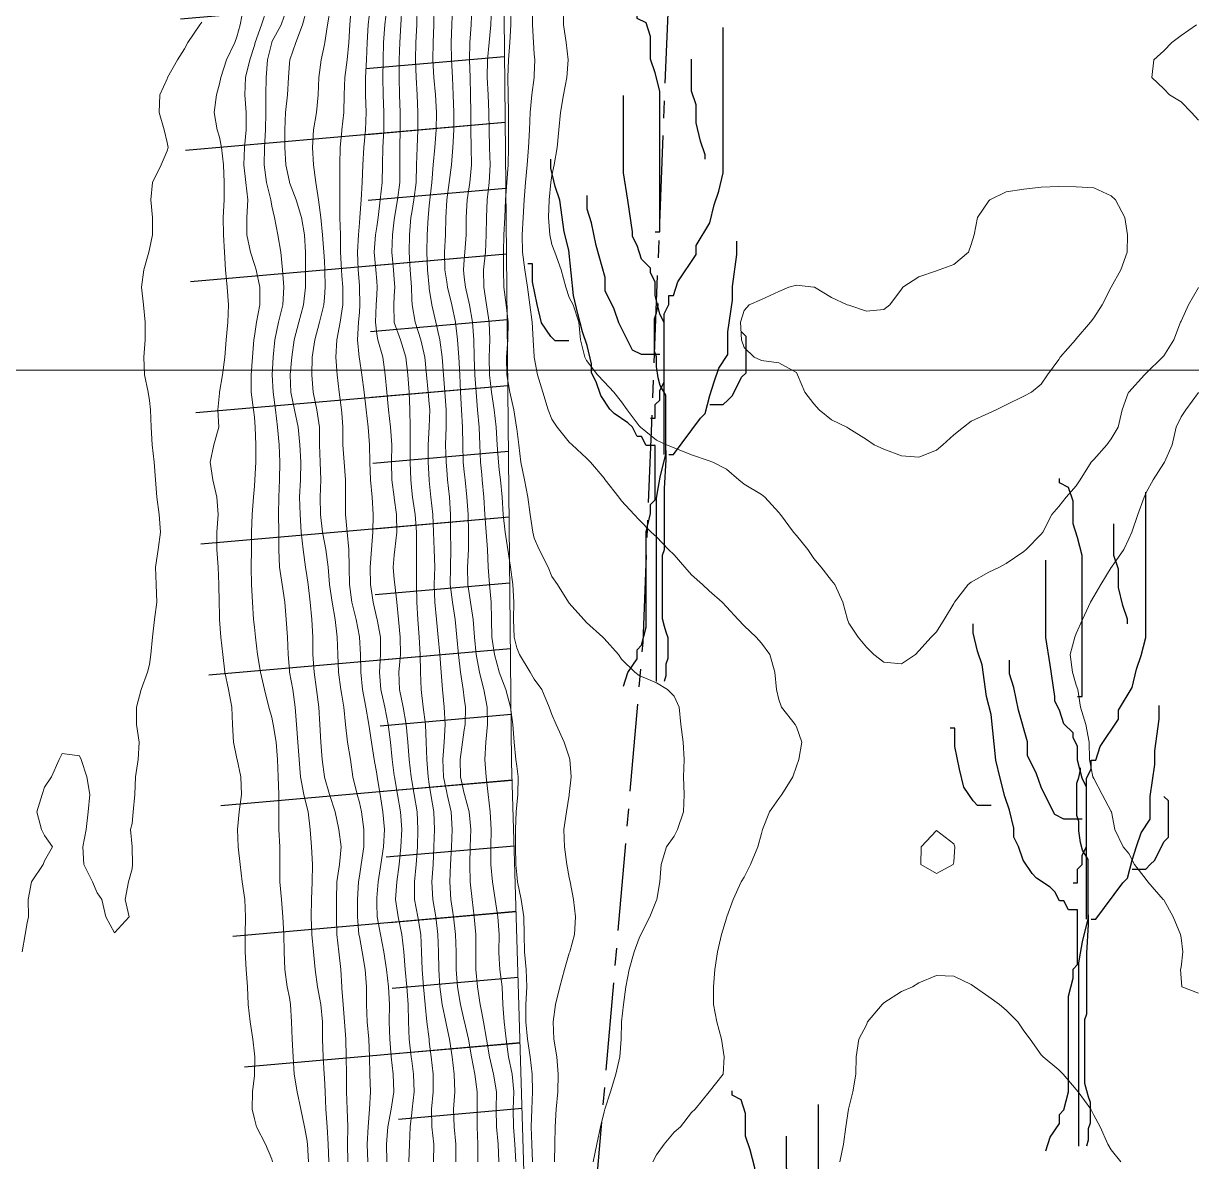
# Model space of a CAD drawing. Header units: centimetres. Extents: x 0 to 642158, y -847 to 649707.
# Drawn here: x 617117.14 to 617150.55, y 621264.75 to 621297.3 of the extents above; entities that cross this region are included whole.
import ezdxf

# ---------------------------------------------------------------- set-up
doc = ezdxf.new("R2010")
doc.units = ezdxf.units.CM
doc.header["$MEASUREMENT"] = 0
doc.linetypes.add('CENTERX2', pattern=[4, 2.5, -0.5, 0.5, -0.5])
for name, color, linetype, lineweight in [('MEV_grille', 254, 'Continuous', 9), ('MEV_schema paysager_V', 7, 'Continuous', 20), ('MEV_vegetal_V', 7, 'Continuous', 25), ('WAL_topographie 0.5', 253, 'Continuous', 20)]:
    doc.layers.add(name, color=color, linetype=linetype, lineweight=lineweight)
doc.layers.add('MEV_schema paysager_Ha', color=7, linetype='Continuous', lineweight=25, transparency=0.13)
doc.layers.add('SPW_parcellaire cadastral', color=7, linetype='CENTERX2', lineweight=25, true_color=0xff0542)
picture_1 = doc.add_image_def('image2.png', size_in_pixel=(6614, 11023))

# ---------------------------------------------------------------- blocks, each defined once
blk = doc.blocks.new('legende vegetal')
at = {"layer": 'MEV_vegetal_V'}
for points in [[(617135.111, 621291.14), (617135.241, 621291.14), (617135.241, 621295.166), (617135.111, 621295.686), (617134.982, 621296.076), (617134.982, 621296.725), (617134.852, 621297.114), (617134.592, 621297.244), (617134.592, 621297.374)], [(617134.982, 621285.815), (617135.111, 621285.815), (617135.111, 621286.204), (617135.241, 621286.334), (617135.241, 621286.594), (617135.372, 621286.854), (617135.372, 621288.802), (617135.501, 621289.062), (617135.501, 621289.321), (617135.631, 621289.321), (617135.761, 621289.711), (617136.281, 621290.49), (617136.281, 621290.75), (617136.671, 621291.4), (617136.801, 621291.919), (617136.93, 621292.309), (617137.06, 621292.828), (617137.06, 621296.984)], [(617136.54, 621293.218), (617136.54, 621293.348), (617136.411, 621293.738), (617136.281, 621294.257), (617136.281, 621294.777), (617136.151, 621295.166), (617136.151, 621296.076)], [(617135.372, 621284.776), (617135.372, 621288.542), (617135.241, 621288.802), (617135.111, 621289.321), (617135.111, 621289.711), (617134.982, 621289.971), (617134.982, 621290.101), (617134.721, 621290.36), (617134.592, 621290.75), (617134.462, 621291.01), (617134.462, 621291.14), (617134.332, 621292.049), (617134.202, 621292.828), (617134.202, 621295.036)], [(617134.202, 621278.152), (617134.332, 621278.541), (617134.592, 621278.931), (617134.592, 621279.191), (617134.721, 621279.321), (617134.852, 621279.84), (617134.852, 621282.568), (617134.982, 621283.087), (617134.982, 621283.347), (617135.111, 621283.477), (617135.111, 621285.035), (617134.852, 621285.035), (617134.721, 621285.295), (617134.592, 621285.295), (617134.462, 621285.555), (617134.332, 621285.685), (617133.942, 621285.945), (617133.812, 621286.074), (617133.553, 621286.464), (617133.422, 621286.854), (617133.292, 621287.114), (617133.292, 621287.373), (617133.163, 621287.893), (617133.033, 621288.283), (617132.902, 621288.802), (617132.773, 621289.321), (617132.643, 621290.62), (617132.513, 621291.14), (617132.383, 621292.049), (617132.253, 621292.439), (617132.123, 621292.958), (617132.123, 621293.218)], [(617135.241, 621287.633), (617134.721, 621287.633), (617134.462, 621287.763), (617134.332, 621288.023), (617134.072, 621288.542), (617133.942, 621288.932), (617133.682, 621289.452), (617133.682, 621289.841), (617133.422, 621290.75), (617133.292, 621291.4), (617133.163, 621291.789), (617133.163, 621292.179)], [(617135.501, 621284.776), (617135.631, 621284.776), (617136.411, 621285.815), (617136.54, 621285.945), (617136.671, 621286.464), (617136.801, 621286.854), (617136.93, 621287.243), (617137.191, 621287.633), (617137.191, 621288.283), (617137.32, 621289.191), (617137.32, 621289.581), (617137.45, 621290.49), (617137.45, 621290.88)], [(617132.643, 621288.023), (617132.253, 621288.023), (617132.123, 621288.153), (617131.863, 621288.542), (617131.734, 621289.062), (617131.603, 621289.711), (617131.603, 621290.231), (617131.473, 621290.231)], [(617135.145, 621278.287), (617135.145, 621283.528), (617135.2, 621283.801), (617135.255, 621284.129), (617135.419, 621284.784), (617135.419, 621286.477), (617135.255, 621286.749), (617135.2, 621286.968), (617135.145, 621287.296), (617135.145, 621287.568), (617135.091, 621287.732), (617135.091, 621288.66), (617135.145, 621288.824), (617135.2, 621289.042), (617135.2, 621289.097)], [(617136.671, 621286.204), (617137.06, 621286.204), (617137.191, 621286.334), (617137.32, 621286.464), (617137.58, 621286.984), (617137.71, 621287.114), (617137.71, 621288.153), (617137.58, 621288.283)], [(617135.419, 621284.893), (617135.419, 621284.62), (617135.364, 621283.801), (617135.364, 621282.054), (617135.309, 621281.891), (617135.309, 621280.089), (617135.364, 621279.87), (617135.419, 621279.707), (617135.473, 621279.543), (617135.473, 621278.942), (617135.419, 621278.778), (617135.419, 621278.451), (617135.364, 621278.287)], [(617147.189, 621277.859), (617147.319, 621277.859), (617147.319, 621281.886), (617147.189, 621282.405), (617147.06, 621282.795), (617147.06, 621283.444), (617146.929, 621283.834), (617146.67, 621283.963), (617146.67, 621284.094)], [(617147.06, 621272.534), (617147.189, 621272.534), (617147.189, 621272.924), (617147.319, 621273.053), (617147.319, 621273.313), (617147.449, 621273.573), (617147.449, 621275.521), (617147.579, 621275.781), (617147.579, 621276.041), (617147.709, 621276.041), (617147.839, 621276.431), (617148.359, 621277.21), (617148.359, 621277.47), (617148.748, 621278.119), (617148.879, 621278.638), (617149.008, 621279.028), (617149.138, 621279.548), (617149.138, 621283.704)], [(617148.618, 621279.937), (617148.618, 621280.067), (617148.489, 621280.457), (617148.359, 621280.976), (617148.359, 621281.496), (617148.229, 621281.886), (617148.229, 621282.795)], [(617147.449, 621271.495), (617147.449, 621275.262), (617147.319, 621275.521), (617147.189, 621276.041), (617147.189, 621276.431), (617147.06, 621276.69), (617147.06, 621276.82), (617146.799, 621277.08), (617146.67, 621277.47), (617146.54, 621277.729), (617146.54, 621277.859), (617146.41, 621278.768), (617146.28, 621279.548), (617146.28, 621281.756)], [(617146.28, 621264.871), (617146.41, 621265.261), (617146.67, 621265.65), (617146.67, 621265.91), (617146.799, 621266.04), (617146.929, 621266.559), (617146.929, 621269.287), (617147.06, 621269.807), (617147.06, 621270.066), (617147.189, 621270.196), (617147.189, 621271.755), (617146.929, 621271.755), (617146.799, 621272.014), (617146.67, 621272.014), (617146.54, 621272.274), (617146.41, 621272.404), (617146.02, 621272.664), (617145.89, 621272.794), (617145.63, 621273.183), (617145.5, 621273.573), (617145.37, 621273.833), (617145.37, 621274.093), (617145.241, 621274.612), (617145.11, 621275.002), (617144.98, 621275.521), (617144.851, 621276.041), (617144.721, 621277.339), (617144.59, 621277.859), (617144.461, 621278.768), (617144.331, 621279.158), (617144.201, 621279.677), (617144.201, 621279.937)], [(617147.319, 621274.352), (617146.799, 621274.352), (617146.54, 621274.482), (617146.41, 621274.742), (617146.15, 621275.262), (617146.02, 621275.651), (617145.76, 621276.171), (617145.76, 621276.56), (617145.5, 621277.47), (617145.37, 621278.119), (617145.241, 621278.508), (617145.241, 621278.898)], [(617147.579, 621271.495), (617147.709, 621271.495), (617148.489, 621272.534), (617148.618, 621272.664), (617148.748, 621273.183), (617148.879, 621273.573), (617149.008, 621273.963), (617149.268, 621274.352), (617149.268, 621275.002), (617149.398, 621275.911), (617149.398, 621276.301), (617149.528, 621277.21), (617149.528, 621277.6)], [(617144.721, 621274.742), (617144.331, 621274.742), (617144.201, 621274.872), (617143.941, 621275.262), (617143.811, 621275.781), (617143.681, 621276.431), (617143.681, 621276.95), (617143.551, 621276.95)], [(617147.223, 621265.006), (617147.223, 621270.248), (617147.278, 621270.521), (617147.332, 621270.848), (617147.497, 621271.504), (617147.497, 621273.196), (617147.332, 621273.469), (617147.278, 621273.687), (617147.223, 621274.015), (617147.223, 621274.288), (617147.168, 621274.452), (617147.168, 621275.38), (617147.223, 621275.544), (617147.278, 621275.762), (617147.278, 621275.816)], [(617148.748, 621272.924), (617149.138, 621272.924), (617149.268, 621273.053), (617149.398, 621273.183), (617149.658, 621273.703), (617149.788, 621273.833), (617149.788, 621274.872), (617149.658, 621275.002)], [(617147.497, 621271.613), (617147.497, 621271.339), (617147.442, 621270.521), (617147.442, 621268.774), (617147.387, 621268.61), (617147.387, 621266.808), (617147.442, 621266.59), (617147.497, 621266.426), (617147.551, 621266.262), (617147.551, 621265.661), (617147.497, 621265.498), (617147.497, 621265.17), (617147.442, 621265.006)], [(617137.829, 621260.353), (617137.959, 621260.353), (617137.959, 621264.379), (617137.829, 621264.899), (617137.699, 621265.288), (617137.699, 621265.938), (617137.569, 621266.327), (617137.309, 621266.457), (617137.309, 621266.587)], [(617137.699, 621255.028), (617137.829, 621255.028), (617137.829, 621255.417), (617137.959, 621255.547), (617137.959, 621255.807), (617138.089, 621256.067), (617138.089, 621258.015), (617138.219, 621258.275), (617138.219, 621258.534), (617138.349, 621258.534), (617138.479, 621258.924), (617138.998, 621259.703), (617138.998, 621259.963), (617139.388, 621260.613), (617139.518, 621261.132), (617139.648, 621261.522), (617139.778, 621262.041), (617139.778, 621266.197)], [(617139.258, 621262.431), (617139.258, 621262.561), (617139.128, 621262.951), (617138.998, 621263.47), (617138.998, 621263.99), (617138.869, 621264.379), (617138.869, 621265.288)]]:
    blk.add_lwpolyline(points, dxfattribs=at)
blk = doc.blocks.new('*U114')
at = {"layer": 'MEV_grille', "transparency": 33554687}
blk.add_lwpolyline([(-1338.461, 0), (1338.461, 0)], dxfattribs=at)
blk = doc.blocks.new('*U115')
at = {"layer": 'MEV_grille', "color": 0, "linetype": 'ByBlock', "lineweight": -2, "transparency": 16777216}
blk.add_blockref('*U114', (0, -1100), dxfattribs=at)

msp = doc.modelspace()

# ---------------------------------------------------------------- hatches: boundary and pattern name
at = {"layer": 'MEV_schema paysager_Ha', "transparency": 33554687}
h = msp.add_hatch(dxfattribs=at)
h.set_pattern_fill('ANSI31', color=60, scale=30, angle=320)
h.paths.add_polyline_path([(617169.617, 620973.194), (617165.143, 620997.552), (617163.049, 621011.729), (617162.573, 621023.432), (617161.336, 621028.189), (617160.67, 621031.995), (617159.432, 621036.467), (617156.475, 621053.969), (617156.906, 621060.001), (617157.984, 621066.14), (617158.414, 621069.802), (617158.199, 621075.295), (617157.014, 621080.142), (617155.505, 621084.988), (617154.751, 621088.973), (617151.842, 621094.789), (617149.148, 621099.205), (617146.994, 621101.252), (617145.377, 621102.544), (617143.546, 621103.621), (617141.391, 621107.391), (617140.307, 621121.334), (617138.581, 621134.515), (617137.596, 621148.681), (617137.947, 621158.301), (617138.342, 621166.601), (617137.255, 621176.482), (617136.069, 621187.153), (617134.618, 621206.801), (617133.841, 621215.056), (617132.235, 621238.569), (617131.105, 621276.162), (617130.662, 621320.72), (617129.383, 621365.826), (617128.171, 621391.821), (617126.408, 621441.701), (617124.527, 621449.888), (617124.527, 621453.399), (617124.884, 621455.482), (617126.075, 621456.85), (617127.265, 621458.873), (617127.265, 621461.254), (617125.649, 621473.672), (617125.524, 621482.896), (617125.025, 621497.979), (617124.776, 621519.544), (617124.92, 621540.094), (617125.983, 621565.584), (617126.337, 621580.453), (617126.163, 621598.374), (617127.186, 621608.874), (617130.532, 621615.192), (617131.834, 621617.887), (617134.298, 621627.22), (617135.042, 621631.96), (617135.135, 621640.047), (617136.158, 621649.713), (617136.911, 621670.5), (617129.26, 621649.205), (617124.61, 621628.36), (617120.259, 621606.016), (617117.259, 621583.371), (617115.237, 621541.083), (617114.562, 621520.401), (617115.536, 621487.717), (617112.094, 621474.528), (617111.291, 621462.83), (617115.078, 621434.173), (617114.685, 621412.686), (617116.517, 621383.817), (617118.213, 621359.713), (617121.633, 621297.519), (617122.293, 621280.379), (617124.809, 621252.783), (617126.661, 621222.595), (617125.403, 621211.007), (617126.795, 621190.875), (617128.52, 621169.158), (617130.485, 621161.793), (617131.444, 621155.186), (617130.649, 621150.827), (617132.125, 621142.753), (617132.79, 621125.456), (617134.954, 621111.319), (617137.702, 621098.468), (617139.749, 621087.381), (617141.795, 621083.246), (617143.417, 621082.42), (617144.557, 621081.575), (617145.493, 621080.194), (617145.463, 621077.083), (617144.023, 621074.463), (617144.278, 621071.03), (617145.295, 621066.579), (617147.455, 621053.531), (617147.76, 621048.137), (617148.575, 621044.067), (617151.222, 621037.452), (617151.12, 621031.956), (617151.633, 621023.148), (617154.427, 621011.658), (617158.897, 620988.919), (617162.537, 620970.568), (617168.729, 620939.186), (617182.921, 620879.156), (617188.263, 620855.446), (617193.71, 620854.003), (617187.498, 620892.108), (617176.811, 620939.879)])
h = msp.add_hatch(dxfattribs=at)
h.set_pattern_fill('ANSI31', color=60, scale=15, angle=320)
h.paths.add_polyline_path([(617169.617, 620973.194), (617165.143, 620997.552), (617163.049, 621011.729), (617162.573, 621023.432), (617161.336, 621028.189), (617160.67, 621031.995), (617159.432, 621036.467), (617156.475, 621053.969), (617156.906, 621060.001), (617157.984, 621066.14), (617158.414, 621069.802), (617158.199, 621075.295), (617157.014, 621080.142), (617155.505, 621084.988), (617154.751, 621088.973), (617151.842, 621094.789), (617149.148, 621099.205), (617146.994, 621101.252), (617145.377, 621102.544), (617143.546, 621103.621), (617141.391, 621107.391), (617140.307, 621121.334), (617138.581, 621134.515), (617137.596, 621148.681), (617137.947, 621158.301), (617138.342, 621166.601), (617137.255, 621176.482), (617136.069, 621187.153), (617134.618, 621206.801), (617133.841, 621215.056), (617132.235, 621238.569), (617131.105, 621276.162), (617130.662, 621320.72), (617129.383, 621365.826), (617128.171, 621391.821), (617126.408, 621441.701), (617124.527, 621449.888), (617124.527, 621453.399), (617124.884, 621455.482), (617126.075, 621456.85), (617127.265, 621458.873), (617127.265, 621461.254), (617125.649, 621473.672), (617125.524, 621482.896), (617125.025, 621497.979), (617124.776, 621519.544), (617124.92, 621540.094), (617125.983, 621565.584), (617126.337, 621580.453), (617126.163, 621598.374), (617127.186, 621608.874), (617130.532, 621615.192), (617131.834, 621617.887), (617134.298, 621627.22), (617135.042, 621631.96), (617135.135, 621640.047), (617136.158, 621649.713), (617136.911, 621670.5), (617132.957, 621648.368), (617129.989, 621627.895), (617123.162, 621605.493), (617122.123, 621583.834), (617121.418, 621540.656), (617120.578, 621519.454), (617120.8, 621487.646), (617120.576, 621474.663), (617119.681, 621463.134), (617121.439, 621434.424), (617121.208, 621413.2), (617123.756, 621383.971), (617124.633, 621359.105), (617126.907, 621297.599), (617127.217, 621280.099), (617128.476, 621252.652), (617130.286, 621222.294), (617130.788, 621212.114), (617133.595, 621189.8), (617133.864, 621168.997), (617134.545, 621163.04), (617136.407, 621155.367), (617136.033, 621153.22), (617137.061, 621150.231), (617136.705, 621143.134), (617138.509, 621125.82), (617138.985, 621114.157), (617141.16, 621102.299), (617147.01, 621090.064), (617151.616, 621087.22), (617153.107, 621084.646), (617154.311, 621082.965), (617155.38, 621081.272), (617156.272, 621077.352), (617156.539, 621073.164), (617152.956, 621057.576), (617153.92, 621035.982), (617159.694, 621019.068), (617160.419, 620997.657), (617177.679, 620920.157), (617193.56, 620854.923), (617187.498, 620892.108)])

# ---------------------------------------------------------------- linework, layer by layer
at = {"layer": 'MEV_schema paysager_V', "color": 7, "true_color": 0xffffff}
msp.add_lwpolyline([(617133.841, 621215.056), (617132.235, 621238.569), (617131.105, 621276.162), (617130.662, 621320.72), (617129.383, 621365.826), (617128.171, 621391.821), (617126.408, 621441.701), (617124.527, 621449.888), (617124.527, 621453.399), (617124.884, 621455.482), (617126.075, 621456.85), (617127.265, 621458.873), (617127.265, 621461.254), (617125.649, 621473.672)], dxfattribs=at)
at = {"layer": 'SPW_parcellaire cadastral'}
msp.add_lwpolyline([(617201.035, 621235.28), (617133.725, 621215.689), (617131.404, 621239.475), (617134.863, 621279.597), (617137.651, 621349.657), (617132.11, 621409.755), (617135.38, 621410.293), (617136.513, 621406.936), (617140.785, 621394.676), (617159.465, 621344.465), (617169.362, 621317.866), (617174.805, 621303.598), (617201.035, 621235.28)], dxfattribs=at)
at = {"layer": 'WAL_topographie 0.5'}
for points in [[(617124.271, 621264.75), (617124.25, 621264.825), (617124.071, 621265.25), (617123.806, 621265.75), (617123.75, 621265.975), (617123.687, 621266.25), (617123.695, 621266.75), (617123.75, 621267.214), (617123.753, 621267.25), (617123.758, 621267.75), (617123.75, 621267.838), (617123.705, 621268.25), (617123.631, 621268.75), (617123.574, 621269.25), (617123.553, 621269.75), (617123.518, 621270.25), (617123.487, 621270.75), (617123.487, 621271.25), (617123.494, 621271.75), (617123.471, 621272.25), (617123.401, 621272.75), (617123.341, 621273.25), (617123.288, 621273.75), (617123.262, 621274.25), (617123.318, 621274.75), (617123.383, 621275.25), (617123.363, 621275.75), (617123.256, 621276.25), (617123.25, 621276.276), (617123.149, 621276.75), (617123.12, 621277.25), (617123.102, 621277.75), (617123.011, 621278.25), (617122.908, 621278.75), (617122.847, 621279.25), (617122.79, 621279.75), (617122.753, 621280.25), (617122.75, 621280.387), (617122.74, 621280.75), (617122.729, 621281.25), (617122.713, 621281.75), (617122.671, 621282.25), (617122.671, 621282.75), (617122.715, 621283.25), (617122.675, 621283.75), (617122.558, 621284.25), (617122.485, 621284.75), (617122.59, 621285.25), (617122.728, 621285.75), (617122.707, 621286.25), (617122.75, 621286.722), (617122.751, 621286.75), (617122.839, 621287.25), (617122.902, 621287.75), (617122.944, 621288.25), (617122.99, 621288.75), (617123.009, 621289.25), (617122.969, 621289.75), (617122.924, 621290.25), (617122.896, 621290.75), (617122.863, 621291.25), (617122.856, 621291.75), (617122.882, 621292.25), (617122.884, 621292.75), (617122.863, 621293.25), (617122.813, 621293.75), (617122.75, 621294.045), (617122.681, 621294.25), (617122.599, 621294.75), (617122.662, 621295.25), (617122.75, 621295.564), (617122.789, 621295.75), (617122.948, 621296.25), (617123.186, 621296.75), (617123.25, 621296.909), (617123.344, 621297.25), (617123.439, 621297.75)], [(617125.298, 621264.75), (617125.269, 621265.25), (617125.25, 621265.394), (617125.177, 621265.75), (617125.08, 621266.25), (617124.973, 621266.75), (617124.89, 621267.25), (617124.855, 621267.75), (617124.825, 621268.25), (617124.81, 621268.75), (617124.784, 621269.25), (617124.75, 621269.447), (617124.69, 621269.75), (617124.615, 621270.25), (617124.6, 621270.75), (617124.589, 621271.25), (617124.565, 621271.75), (617124.52, 621272.25), (617124.474, 621272.75), (617124.481, 621273.25), (617124.473, 621273.75), (617124.448, 621274.25), (617124.451, 621274.75), (617124.449, 621275.25), (617124.432, 621275.75), (617124.41, 621276.25), (617124.37, 621276.75), (617124.29, 621277.25), (617124.25, 621277.451), (617124.164, 621277.75), (617124.041, 621278.25), (617123.921, 621278.75), (617123.839, 621279.25), (617123.78, 621279.75), (617123.75, 621280.038), (617123.727, 621280.25), (617123.695, 621280.75), (617123.664, 621281.25), (617123.655, 621281.75), (617123.662, 621282.25), (617123.668, 621282.75), (617123.688, 621283.25), (617123.725, 621283.75), (617123.75, 621284.068), (617123.761, 621284.25), (617123.79, 621284.75), (617123.794, 621285.25), (617123.771, 621285.75), (617123.75, 621286.033), (617123.728, 621286.25), (617123.661, 621286.75), (617123.656, 621287.25), (617123.692, 621287.75), (617123.733, 621288.25), (617123.75, 621288.35), (617123.811, 621288.75), (617123.902, 621289.25), (617123.904, 621289.75), (617123.802, 621290.25), (617123.75, 621290.401), (617123.637, 621290.75), (617123.528, 621291.25), (617123.531, 621291.75), (617123.56, 621292.25), (617123.506, 621292.75), (617123.449, 621293.25), (617123.465, 621293.75), (617123.51, 621294.25), (617123.514, 621294.75), (617123.472, 621295.25), (617123.497, 621295.75), (617123.617, 621296.25), (617123.75, 621296.66), (617123.774, 621296.75), (617123.956, 621297.25), (617124.117, 621297.75)], [(617125.876, 621264.75), (617125.857, 621265.25), (617125.827, 621265.75), (617125.795, 621266.25), (617125.768, 621266.75), (617125.75, 621267.15), (617125.744, 621267.25), (617125.713, 621267.75), (617125.699, 621268.25), (617125.7, 621268.75), (617125.648, 621269.25), (617125.553, 621269.75), (617125.484, 621270.25), (617125.435, 621270.75), (617125.391, 621271.25), (617125.371, 621271.75), (617125.378, 621272.25), (617125.397, 621272.75), (617125.411, 621273.25), (617125.383, 621273.75), (617125.348, 621274.25), (617125.29, 621274.75), (617125.25, 621274.895), (617125.163, 621275.25), (617125.069, 621275.75), (617125.026, 621276.25), (617124.99, 621276.75), (617124.954, 621277.25), (617124.916, 621277.75), (617124.844, 621278.25), (617124.754, 621278.75), (617124.75, 621278.806), (617124.712, 621279.25), (617124.694, 621279.75), (617124.66, 621280.25), (617124.62, 621280.75), (617124.545, 621281.25), (617124.471, 621281.75), (617124.449, 621282.25), (617124.444, 621282.75), (617124.437, 621283.25), (617124.445, 621283.75), (617124.467, 621284.25), (617124.481, 621284.75), (617124.455, 621285.25), (617124.407, 621285.75), (617124.35, 621286.25), (617124.284, 621286.75), (617124.26, 621287.25), (617124.288, 621287.75), (617124.337, 621288.25), (617124.436, 621288.75), (617124.558, 621289.25), (617124.594, 621289.75), (617124.554, 621290.25), (617124.506, 621290.75), (617124.42, 621291.25), (617124.323, 621291.75), (617124.25, 621292.069), (617124.219, 621292.25), (617124.094, 621292.75), (617124.024, 621293.25), (617124.039, 621293.75), (617124.062, 621294.25), (617124.073, 621294.75), (617124.072, 621295.25), (617124.086, 621295.75), (617124.128, 621296.25), (617124.243, 621296.75), (617124.25, 621296.766), (617124.518, 621297.25), (617124.686, 621297.75)], [(617126.423, 621264.75), (617126.41, 621265.25), (617126.421, 621265.75), (617126.406, 621266.25), (617126.387, 621266.75), (617126.382, 621267.25), (617126.376, 621267.75), (617126.361, 621268.25), (617126.327, 621268.75), (617126.285, 621269.25), (617126.25, 621269.717), (617126.247, 621269.75), (617126.22, 621270.25), (617126.163, 621270.75), (617126.106, 621271.25), (617126.093, 621271.75), (617126.093, 621272.25), (617126.11, 621272.75), (617126.178, 621273.25), (617126.227, 621273.75), (617126.168, 621274.25), (617126.054, 621274.75), (617125.895, 621275.25), (617125.75, 621275.747), (617125.749, 621275.75), (617125.69, 621276.25), (617125.647, 621276.75), (617125.617, 621277.25), (617125.591, 621277.75), (617125.528, 621278.25), (617125.456, 621278.75), (617125.423, 621279.25), (617125.421, 621279.75), (617125.396, 621280.25), (617125.348, 621280.75), (617125.288, 621281.25), (617125.25, 621281.511), (617125.209, 621281.75), (617125.139, 621282.25), (617125.091, 621282.75), (617125.057, 621283.25), (617125.043, 621283.75), (617125.064, 621284.25), (617125.074, 621284.75), (617125.048, 621285.25), (617125, 621285.75), (617124.898, 621286.25), (617124.794, 621286.75), (617124.775, 621287.25), (617124.818, 621287.75), (617124.89, 621288.25), (617125.02, 621288.75), (617125.156, 621289.25), (617125.208, 621289.75), (617125.21, 621290.25), (617125.214, 621290.75), (617125.182, 621291.25), (617125.092, 621291.75), (617124.943, 621292.25), (617124.754, 621292.75), (617124.75, 621292.765), (617124.646, 621293.25), (617124.622, 621293.75), (617124.617, 621294.25), (617124.643, 621294.75), (617124.694, 621295.25), (617124.723, 621295.75), (617124.75, 621296.16), (617124.758, 621296.25), (617124.932, 621296.75), (617125.125, 621297.25), (617125.25, 621297.715)], [(617126.994, 621264.75), (617126.978, 621265.25), (617127, 621265.75), (617127.04, 621266.25), (617127.067, 621266.75), (617127.053, 621267.25), (617127.04, 621267.75), (617127.017, 621268.25), (617126.975, 621268.75), (617126.956, 621269.25), (617126.95, 621269.75), (617126.916, 621270.25), (617126.83, 621270.75), (617126.75, 621271.193), (617126.74, 621271.25), (617126.702, 621271.75), (617126.695, 621272.25), (617126.724, 621272.75), (617126.75, 621272.91), (617126.802, 621273.25), (617126.874, 621273.75), (617126.876, 621274.25), (617126.808, 621274.75), (617126.75, 621275.021), (617126.689, 621275.25), (617126.568, 621275.75), (617126.493, 621276.25), (617126.412, 621276.75), (617126.351, 621277.25), (617126.303, 621277.75), (617126.25, 621278.087), (617126.223, 621278.25), (617126.156, 621278.75), (617126.132, 621279.25), (617126.113, 621279.75), (617126.061, 621280.25), (617125.97, 621280.75), (617125.898, 621281.25), (617125.857, 621281.75), (617125.79, 621282.25), (617125.75, 621282.451), (617125.695, 621282.75), (617125.64, 621283.25), (617125.63, 621283.75), (617125.646, 621284.25), (617125.634, 621284.75), (617125.614, 621285.25), (617125.607, 621285.75), (617125.533, 621286.25), (617125.429, 621286.75), (617125.388, 621287.25), (617125.4, 621287.75), (617125.473, 621288.25), (617125.606, 621288.75), (617125.731, 621289.25), (617125.75, 621289.46), (617125.773, 621289.75), (617125.76, 621290.25), (617125.75, 621290.493), (617125.738, 621290.75), (617125.701, 621291.25), (617125.651, 621291.75), (617125.586, 621292.25), (617125.504, 621292.75), (617125.435, 621293.25), (617125.408, 621293.75), (617125.442, 621294.25), (617125.522, 621294.75), (617125.57, 621295.25), (617125.588, 621295.75), (617125.661, 621296.25), (617125.75, 621296.693), (617125.76, 621296.75), (617125.839, 621297.25), (617125.927, 621297.75)], [(617127.537, 621264.75), (617127.527, 621265.25), (617127.567, 621265.75), (617127.663, 621266.25), (617127.738, 621266.75), (617127.715, 621267.25), (617127.663, 621267.75), (617127.621, 621268.25), (617127.602, 621268.75), (617127.612, 621269.25), (617127.587, 621269.75), (617127.527, 621270.25), (617127.45, 621270.75), (617127.352, 621271.25), (617127.264, 621271.75), (617127.25, 621272.13), (617127.246, 621272.25), (617127.25, 621272.293), (617127.292, 621272.75), (617127.368, 621273.25), (617127.438, 621273.75), (617127.465, 621274.25), (617127.425, 621274.75), (617127.344, 621275.25), (617127.263, 621275.75), (617127.25, 621275.841), (617127.175, 621276.25), (617127.093, 621276.75), (617127.024, 621277.25), (617126.935, 621277.75), (617126.839, 621278.25), (617126.789, 621278.75), (617126.78, 621279.25), (617126.752, 621279.75), (617126.75, 621279.758), (617126.656, 621280.25), (617126.537, 621280.75), (617126.465, 621281.25), (617126.458, 621281.75), (617126.449, 621282.25), (617126.4, 621282.75), (617126.354, 621283.25), (617126.35, 621283.75), (617126.353, 621284.25), (617126.318, 621284.75), (617126.282, 621285.25), (617126.281, 621285.75), (617126.25, 621286.165), (617126.244, 621286.25), (617126.173, 621286.75), (617126.118, 621287.25), (617126.081, 621287.75), (617126.103, 621288.25), (617126.197, 621288.75), (617126.25, 621289.07), (617126.275, 621289.25), (617126.276, 621289.75), (617126.25, 621290.076), (617126.236, 621290.25), (617126.215, 621290.75), (617126.208, 621291.25), (617126.193, 621291.75), (617126.189, 621292.25), (617126.193, 621292.75), (617126.191, 621293.25), (617126.2, 621293.75), (617126.25, 621294.232), (617126.252, 621294.25), (617126.305, 621294.75), (617126.312, 621295.25), (617126.332, 621295.75), (617126.401, 621296.25), (617126.452, 621296.75), (617126.477, 621297.25), (617126.52, 621297.75)], [(617128.164, 621264.75), (617128.185, 621265.25), (617128.204, 621265.75), (617128.25, 621266.144), (617128.26, 621266.25), (617128.315, 621266.75), (617128.301, 621267.25), (617128.25, 621267.634), (617128.234, 621267.75), (617128.179, 621268.25), (617128.159, 621268.75), (617128.148, 621269.25), (617128.11, 621269.75), (617128.061, 621270.25), (617128.021, 621270.75), (617127.966, 621271.25), (617127.856, 621271.75), (617127.786, 621272.25), (617127.821, 621272.75), (617127.889, 621273.25), (617127.941, 621273.75), (617127.962, 621274.25), (617127.928, 621274.75), (617127.844, 621275.25), (617127.755, 621275.75), (617127.75, 621275.791), (617127.687, 621276.25), (617127.637, 621276.75), (617127.578, 621277.25), (617127.478, 621277.75), (617127.364, 621278.25), (617127.323, 621278.75), (617127.355, 621279.25), (617127.351, 621279.75), (617127.257, 621280.25), (617127.25, 621280.282), (617127.144, 621280.75), (617127.072, 621281.25), (617127.064, 621281.75), (617127.099, 621282.25), (617127.133, 621282.75), (617127.147, 621283.25), (617127.12, 621283.75), (617127.069, 621284.25), (617127.049, 621284.75), (617127.039, 621285.25), (617127.002, 621285.75), (617126.949, 621286.25), (617126.885, 621286.75), (617126.821, 621287.25), (617126.75, 621287.707), (617126.743, 621287.75), (617126.696, 621288.25), (617126.729, 621288.75), (617126.75, 621289.026), (617126.765, 621289.25), (617126.754, 621289.75), (617126.75, 621289.8), (617126.712, 621290.25), (617126.693, 621290.75), (617126.723, 621291.25), (617126.75, 621291.589), (617126.763, 621291.75), (617126.799, 621292.25), (617126.834, 621292.75), (617126.848, 621293.25), (617126.877, 621293.75), (617126.927, 621294.25), (617126.942, 621294.75), (617126.923, 621295.25), (617126.923, 621295.75), (617126.95, 621296.25), (617126.972, 621296.75), (617126.998, 621297.25), (617127.061, 621297.75)], [(617128.875, 621264.75), (617128.884, 621265.25), (617128.827, 621265.75), (617128.816, 621266.25), (617128.863, 621266.75), (617128.864, 621267.25), (617128.807, 621267.75), (617128.75, 621268.191), (617128.743, 621268.25), (617128.684, 621268.75), (617128.63, 621269.25), (617128.58, 621269.75), (617128.543, 621270.25), (617128.529, 621270.75), (617128.507, 621271.25), (617128.422, 621271.75), (617128.328, 621272.25), (617128.33, 621272.75), (617128.379, 621273.25), (617128.41, 621273.75), (617128.424, 621274.25), (617128.399, 621274.75), (617128.319, 621275.25), (617128.25, 621275.641), (617128.231, 621275.75), (617128.174, 621276.25), (617128.137, 621276.75), (617128.086, 621277.25), (617128, 621277.75), (617127.9, 621278.25), (617127.878, 621278.75), (617127.923, 621279.25), (617127.918, 621279.75), (617127.867, 621280.25), (617127.822, 621280.75), (617127.762, 621281.25), (617127.75, 621281.392), (617127.718, 621281.75), (617127.75, 621282.095), (617127.764, 621282.25), (617127.818, 621282.75), (617127.808, 621283.25), (617127.75, 621283.733), (617127.748, 621283.75), (617127.681, 621284.25), (617127.672, 621284.75), (617127.679, 621285.25), (617127.64, 621285.75), (617127.586, 621286.25), (617127.538, 621286.75), (617127.492, 621287.25), (617127.42, 621287.75), (617127.276, 621288.25), (617127.25, 621288.413), (617127.21, 621288.75), (617127.234, 621289.25), (617127.25, 621289.536), (617127.263, 621289.75), (617127.25, 621289.925), (617127.225, 621290.25), (617127.177, 621290.75), (617127.216, 621291.25), (617127.25, 621291.479), (617127.288, 621291.75), (617127.349, 621292.25), (617127.403, 621292.75), (617127.412, 621293.25), (617127.425, 621293.75), (617127.452, 621294.25), (617127.45, 621294.75), (617127.429, 621295.25), (617127.421, 621295.75), (617127.427, 621296.25), (617127.444, 621296.75), (617127.478, 621297.25), (617127.536, 621297.75)], [(617129.511, 621264.75), (617129.507, 621265.25), (617129.458, 621265.75), (617129.447, 621266.25), (617129.477, 621266.75), (617129.466, 621267.25), (617129.407, 621267.75), (617129.326, 621268.25), (617129.25, 621268.604), (617129.22, 621268.75), (617129.122, 621269.25), (617129.055, 621269.75), (617129.022, 621270.25), (617129.015, 621270.75), (617128.998, 621271.25), (617128.934, 621271.75), (617128.848, 621272.25), (617128.826, 621272.75), (617128.858, 621273.25), (617128.879, 621273.75), (617128.895, 621274.25), (617128.881, 621274.75), (617128.798, 621275.25), (617128.75, 621275.549), (617128.716, 621275.75), (617128.676, 621276.25), (617128.661, 621276.75), (617128.639, 621277.25), (617128.578, 621277.75), (617128.516, 621278.25), (617128.501, 621278.75), (617128.492, 621279.25), (617128.458, 621279.75), (617128.418, 621280.25), (617128.394, 621280.75), (617128.385, 621281.25), (617128.383, 621281.75), (617128.384, 621282.25), (617128.384, 621282.75), (617128.346, 621283.25), (617128.269, 621283.75), (617128.25, 621283.932), (617128.218, 621284.25), (617128.204, 621284.75), (617128.208, 621285.25), (617128.207, 621285.75), (617128.197, 621286.25), (617128.171, 621286.75), (617128.134, 621287.25), (617128.078, 621287.75), (617127.923, 621288.25), (617127.75, 621288.746), (617127.749, 621288.75), (617127.732, 621289.25), (617127.75, 621289.504), (617127.766, 621289.75), (617127.75, 621289.972), (617127.728, 621290.25), (617127.676, 621290.75), (617127.701, 621291.25), (617127.75, 621291.676), (617127.758, 621291.75), (617127.837, 621292.25), (617127.905, 621292.75), (617127.912, 621293.25), (617127.909, 621293.75), (617127.92, 621294.25), (617127.915, 621294.75), (617127.9, 621295.25), (617127.888, 621295.75), (617127.884, 621296.25), (617127.904, 621296.75), (617127.936, 621297.25), (617127.967, 621297.75)], [(617130.143, 621264.75), (617130.138, 621265.25), (617130.117, 621265.75), (617130.121, 621266.25), (617130.12, 621266.75), (617130.051, 621267.25), (617129.958, 621267.75), (617129.873, 621268.25), (617129.758, 621268.75), (617129.75, 621268.783), (617129.639, 621269.25), (617129.558, 621269.75), (617129.523, 621270.25), (617129.519, 621270.75), (617129.497, 621271.25), (617129.443, 621271.75), (617129.369, 621272.25), (617129.336, 621272.75), (617129.359, 621273.25), (617129.382, 621273.75), (617129.401, 621274.25), (617129.378, 621274.75), (617129.264, 621275.25), (617129.25, 621275.311), (617129.159, 621275.75), (617129.141, 621276.25), (617129.172, 621276.75), (617129.201, 621277.25), (617129.179, 621277.75), (617129.126, 621278.25), (617129.092, 621278.75), (617129.05, 621279.25), (617129.001, 621279.75), (617128.961, 621280.25), (617128.912, 621280.75), (617128.89, 621281.25), (617128.904, 621281.75), (617128.894, 621282.25), (617128.872, 621282.75), (617128.85, 621283.25), (617128.798, 621283.75), (617128.75, 621284.23), (617128.748, 621284.25), (617128.716, 621284.75), (617128.716, 621285.25), (617128.75, 621285.75), (617128.75, 621285.75), (617128.762, 621286.25), (617128.75, 621286.414), (617128.722, 621286.75), (617128.673, 621287.25), (617128.623, 621287.75), (617128.509, 621288.25), (617128.346, 621288.75), (617128.257, 621289.25), (617128.25, 621289.406), (617128.237, 621289.75), (617128.205, 621290.25), (617128.179, 621290.75), (617128.189, 621291.25), (617128.227, 621291.75), (617128.25, 621291.887), (617128.309, 621292.25), (617128.372, 621292.75), (617128.388, 621293.25), (617128.4, 621293.75), (617128.42, 621294.25), (617128.421, 621294.75), (617128.401, 621295.25), (617128.373, 621295.75), (617128.353, 621296.25), (617128.37, 621296.75), (617128.392, 621297.25), (617128.401, 621297.75)], [(617130.74, 621264.75), (617130.718, 621265.25), (617130.672, 621265.75), (617130.664, 621266.25), (617130.671, 621266.75), (617130.591, 621267.25), (617130.471, 621267.75), (617130.39, 621268.25), (617130.299, 621268.75), (617130.25, 621269.004), (617130.204, 621269.25), (617130.128, 621269.75), (617130.08, 621270.25), (617130.081, 621270.75), (617130.078, 621271.25), (617130.033, 621271.75), (617129.972, 621272.25), (617129.923, 621272.75), (617129.91, 621273.25), (617129.922, 621273.75), (617129.934, 621274.25), (617129.893, 621274.75), (617129.759, 621275.25), (617129.75, 621275.28), (617129.644, 621275.75), (617129.637, 621276.25), (617129.701, 621276.75), (617129.75, 621277.102), (617129.775, 621277.25), (617129.787, 621277.75), (617129.75, 621278.005), (617129.716, 621278.25), (617129.643, 621278.75), (617129.586, 621279.25), (617129.537, 621279.75), (617129.49, 621280.25), (617129.412, 621280.75), (617129.35, 621281.25), (617129.359, 621281.75), (617129.367, 621282.25), (617129.36, 621282.75), (617129.359, 621283.25), (617129.329, 621283.75), (617129.275, 621284.25), (617129.25, 621284.531), (617129.229, 621284.75), (617129.218, 621285.25), (617129.234, 621285.75), (617129.23, 621286.25), (617129.195, 621286.75), (617129.159, 621287.25), (617129.122, 621287.75), (617129.052, 621288.25), (617128.941, 621288.75), (617128.827, 621289.25), (617128.75, 621289.715), (617128.745, 621289.75), (617128.697, 621290.25), (617128.677, 621290.75), (617128.686, 621291.25), (617128.715, 621291.75), (617128.75, 621292.081), (617128.768, 621292.25), (617128.822, 621292.75), (617128.862, 621293.25), (617128.907, 621293.75), (617128.95, 621294.25), (617128.955, 621294.75), (617128.924, 621295.25), (617128.884, 621295.75), (617128.853, 621296.25), (617128.857, 621296.75), (617128.879, 621297.25), (617128.887, 621297.75)], [(617131.228, 621264.75), (617131.201, 621265.25), (617131.155, 621265.75), (617131.151, 621266.25), (617131.171, 621266.75), (617131.123, 621267.25), (617131.018, 621267.75), (617130.949, 621268.25), (617130.892, 621268.75), (617130.853, 621269.25), (617130.832, 621269.75), (617130.768, 621270.25), (617130.75, 621270.547), (617130.739, 621270.75), (617130.747, 621271.25), (617130.706, 621271.75), (617130.634, 621272.25), (617130.56, 621272.75), (617130.506, 621273.25), (617130.508, 621273.75), (617130.522, 621274.25), (617130.49, 621274.75), (617130.432, 621275.25), (617130.374, 621275.75), (617130.341, 621276.25), (617130.365, 621276.75), (617130.417, 621277.25), (617130.407, 621277.75), (617130.307, 621278.25), (617130.25, 621278.466), (617130.183, 621278.75), (617130.093, 621279.25), (617130.039, 621279.75), (617130.002, 621280.25), (617129.931, 621280.75), (617129.851, 621281.25), (617129.845, 621281.75), (617129.869, 621282.25), (617129.875, 621282.75), (617129.859, 621283.25), (617129.825, 621283.75), (617129.772, 621284.25), (617129.75, 621284.478), (617129.723, 621284.75), (617129.709, 621285.25), (617129.702, 621285.75), (617129.675, 621286.25), (617129.645, 621286.75), (617129.624, 621287.25), (617129.596, 621287.75), (617129.557, 621288.25), (617129.495, 621288.75), (617129.391, 621289.25), (617129.273, 621289.75), (617129.25, 621289.903), (617129.199, 621290.25), (617129.188, 621290.75), (617129.211, 621291.25), (617129.225, 621291.75), (617129.25, 621292.237), (617129.251, 621292.25), (617129.322, 621292.75), (617129.384, 621293.25), (617129.42, 621293.75), (617129.449, 621294.25), (617129.453, 621294.75), (617129.437, 621295.25), (617129.416, 621295.75), (617129.384, 621296.25), (617129.374, 621296.75), (617129.398, 621297.25), (617129.415, 621297.75)], [(617131.702, 621264.75), (617131.687, 621265.25), (617131.667, 621265.75), (617131.678, 621266.25), (617131.702, 621266.75), (617131.693, 621267.25), (617131.631, 621267.75), (617131.559, 621268.25), (617131.514, 621268.75), (617131.511, 621269.25), (617131.54, 621269.75), (617131.518, 621270.25), (617131.47, 621270.75), (617131.467, 621271.25), (617131.451, 621271.75), (617131.375, 621272.25), (617131.274, 621272.75), (617131.25, 621272.967), (617131.225, 621273.25), (617131.22, 621273.75), (617131.22, 621274.25), (617131.233, 621274.75), (617131.25, 621274.952), (617131.282, 621275.25), (617131.291, 621275.75), (617131.25, 621276.062), (617131.229, 621276.25), (617131.178, 621276.75), (617131.135, 621277.25), (617131.069, 621277.75), (617130.943, 621278.25), (617130.753, 621278.75), (617130.75, 621278.757), (617130.614, 621279.25), (617130.539, 621279.75), (617130.528, 621280.25), (617130.519, 621280.75), (617130.469, 621281.25), (617130.43, 621281.75), (617130.413, 621282.25), (617130.378, 621282.75), (617130.337, 621283.25), (617130.308, 621283.75), (617130.265, 621284.25), (617130.25, 621284.396), (617130.214, 621284.75), (617130.193, 621285.25), (617130.174, 621285.75), (617130.133, 621286.25), (617130.086, 621286.75), (617130.053, 621287.25), (617130.034, 621287.75), (617130.02, 621288.25), (617129.984, 621288.75), (617129.897, 621289.25), (617129.781, 621289.75), (617129.75, 621290.037), (617129.727, 621290.25), (617129.75, 621290.537), (617129.77, 621290.75), (617129.808, 621291.25), (617129.804, 621291.75), (617129.829, 621292.25), (617129.906, 621292.75), (617129.955, 621293.25), (617129.945, 621293.75), (617129.938, 621294.25), (617129.938, 621294.75), (617129.93, 621295.25), (617129.917, 621295.75), (617129.901, 621296.25), (617129.91, 621296.75), (617129.948, 621297.25), (617129.968, 621297.75)], [(617132.329, 621264.75), (617132.338, 621265.25), (617132.346, 621265.75), (617132.38, 621266.25), (617132.422, 621266.75), (617132.436, 621267.25), (617132.394, 621267.75), (617132.312, 621268.25), (617132.288, 621268.75), (617132.357, 621269.25), (617132.479, 621269.75), (617132.616, 621270.25), (617132.75, 621270.709), (617132.766, 621270.75), (617132.904, 621271.25), (617132.931, 621271.75), (617132.873, 621272.25), (617132.775, 621272.75), (617132.75, 621272.875), (617132.686, 621273.25), (617132.612, 621273.75), (617132.598, 621274.25), (617132.676, 621274.75), (617132.75, 621275.231), (617132.753, 621275.25), (617132.803, 621275.75), (617132.77, 621276.25), (617132.75, 621276.312), (617132.603, 621276.75), (617132.378, 621277.25), (617132.25, 621277.537), (617132.182, 621277.75), (617131.969, 621278.25), (617131.75, 621278.542), (617131.639, 621278.75), (617131.333, 621279.25), (617131.25, 621279.438), (617131.175, 621279.75), (617131.155, 621280.25), (617131.169, 621280.75), (617131.139, 621281.25), (617131.07, 621281.75), (617130.998, 621282.25), (617130.916, 621282.75), (617130.859, 621283.25), (617130.837, 621283.75), (617130.787, 621284.25), (617130.75, 621284.532), (617130.726, 621284.75), (617130.694, 621285.25), (617130.664, 621285.75), (617130.608, 621286.25), (617130.533, 621286.75), (617130.476, 621287.25), (617130.465, 621287.75), (617130.477, 621288.25), (617130.463, 621288.75), (617130.388, 621289.25), (617130.307, 621289.75), (617130.305, 621290.25), (617130.355, 621290.75), (617130.38, 621291.25), (617130.385, 621291.75), (617130.405, 621292.25), (617130.458, 621292.75), (617130.492, 621293.25), (617130.476, 621293.75), (617130.459, 621294.25), (617130.451, 621294.75), (617130.43, 621295.25), (617130.407, 621295.75), (617130.415, 621296.25), (617130.464, 621296.75), (617130.513, 621297.25), (617130.532, 621297.75)], [(617133.436, 621264.75), (617133.544, 621265.25), (617133.65, 621265.75), (617133.75, 621266.18), (617133.771, 621266.25), (617133.935, 621266.75), (617134.088, 621267.25), (617134.201, 621267.75), (617134.24, 621268.25), (617134.25, 621268.75), (617134.25, 621268.75), (617134.3, 621269.25), (617134.367, 621269.75), (617134.469, 621270.25), (617134.608, 621270.75), (617134.75, 621271.139), (617134.797, 621271.25), (617135.058, 621271.75), (617135.25, 621272.226), (617135.259, 621272.25), (617135.347, 621272.75), (617135.385, 621273.25), (617135.536, 621273.75), (617135.75, 621274.062), (617135.846, 621274.25), (617136.016, 621274.75), (617136.036, 621275.25), (617136.015, 621275.75), (617136.035, 621276.25), (617136.006, 621276.75), (617135.946, 621277.25), (617135.897, 621277.75), (617135.75, 621278.057), (617135.561, 621278.25), (617135.25, 621278.439), (617134.75, 621278.647), (617134.625, 621278.75), (617134.25, 621279.119), (617134.159, 621279.25), (617133.75, 621279.712), (617133.713, 621279.75), (617133.25, 621280.167), (617133.166, 621280.25), (617132.75, 621280.724), (617132.73, 621280.75), (617132.412, 621281.25), (617132.25, 621281.482), (617132.148, 621281.75), (617131.894, 621282.25), (617131.75, 621282.578), (617131.71, 621282.75), (617131.632, 621283.25), (617131.572, 621283.75), (617131.474, 621284.25), (617131.37, 621284.75), (617131.306, 621285.25), (617131.25, 621285.704), (617131.246, 621285.75), (617131.167, 621286.25), (617131.058, 621286.75), (617130.969, 621287.25), (617130.958, 621287.75), (617130.995, 621288.25), (617131.003, 621288.75), (617130.947, 621289.25), (617130.884, 621289.75), (617130.87, 621290.25), (617130.871, 621290.75), (617130.883, 621291.25), (617130.909, 621291.75), (617130.932, 621292.25), (617130.971, 621292.75), (617131.005, 621293.25), (617131.014, 621293.75), (617131.016, 621294.25), (617131.012, 621294.75), (617131.001, 621295.25), (617130.992, 621295.75), (617131.015, 621296.25), (617131.054, 621296.75), (617131.079, 621297.25), (617131.091, 621297.75)], [(617135.14, 621264.75), (617135.25, 621264.946), (617135.466, 621265.25), (617135.75, 621265.598), (617135.935, 621265.75), (617136.25, 621266.155), (617136.355, 621266.25), (617136.75, 621266.75), (617136.75, 621266.75), (617137.153, 621267.25), (617137.185, 621267.75), (617137.103, 621268.25), (617136.971, 621268.75), (617136.875, 621269.25), (617136.877, 621269.75), (617136.914, 621270.25), (617136.987, 621270.75), (617137.105, 621271.25), (617137.25, 621271.713), (617137.261, 621271.75), (617137.435, 621272.25), (617137.668, 621272.75), (617137.75, 621272.89), (617137.938, 621273.25), (617138.142, 621273.75), (617138.25, 621274.133), (617138.28, 621274.25), (617138.476, 621274.75), (617138.75, 621275.139), (617138.833, 621275.25), (617139.147, 621275.75), (617139.25, 621276.061), (617139.317, 621276.25), (617139.403, 621276.75), (617139.25, 621277.184), (617139.211, 621277.25), (617138.818, 621277.75), (617138.75, 621277.967), (617138.682, 621278.25), (617138.629, 621278.75), (617138.486, 621279.25), (617138.25, 621279.579), (617138.099, 621279.75), (617137.75, 621280.076), (617137.587, 621280.25), (617137.25, 621280.617), (617137.126, 621280.75), (617136.75, 621281.076), (617136.566, 621281.25), (617136.25, 621281.525), (617136.055, 621281.75), (617135.75, 621282.1), (617135.595, 621282.25), (617135.25, 621282.616), (617135.092, 621282.75), (617134.75, 621283.099), (617134.606, 621283.25), (617134.25, 621283.647), (617134.17, 621283.75), (617133.782, 621284.25), (617133.75, 621284.295), (617133.357, 621284.75), (617133.25, 621284.867), (617132.832, 621285.25), (617132.75, 621285.321), (617132.406, 621285.75), (617132.25, 621285.977), (617132.152, 621286.25), (617131.995, 621286.75), (617131.843, 621287.25), (617131.752, 621287.75), (617131.75, 621287.767), (617131.72, 621288.25), (617131.688, 621288.75), (617131.628, 621289.25), (617131.555, 621289.75), (617131.484, 621290.25), (617131.42, 621290.75), (617131.409, 621291.25), (617131.438, 621291.75), (617131.465, 621292.25), (617131.506, 621292.75), (617131.552, 621293.25), (617131.59, 621293.75), (617131.617, 621294.25), (617131.639, 621294.75), (617131.684, 621295.25), (617131.748, 621295.75), (617131.75, 621295.817), (617131.764, 621296.25), (617131.75, 621296.417), (617131.727, 621296.75), (617131.702, 621297.25), (617131.698, 621297.75)], [(617142.656, 621279.25), (617142.25, 621278.985), (617141.75, 621279.032), (617141.458, 621279.25), (617141.25, 621279.463), (617141.014, 621279.75), (617140.75, 621280.15), (617140.713, 621280.25), (617140.575, 621280.75), (617140.345, 621281.25), (617140.25, 621281.371), (617139.957, 621281.75), (617139.75, 621281.996), (617139.571, 621282.25), (617139.25, 621282.655), (617139.165, 621282.75), (617138.789, 621283.25), (617138.75, 621283.309), (617138.348, 621283.75), (617138.25, 621283.827), (617137.75, 621284.123), (617137.606, 621284.25), (617137.25, 621284.551), (617136.862, 621284.75), (617136.75, 621284.791), (617136.25, 621284.959), (617135.75, 621285.165), (617135.532, 621285.25), (617135.25, 621285.378), (617134.786, 621285.75), (617134.75, 621285.787), (617134.411, 621286.25), (617134.25, 621286.471), (617134.028, 621286.75), (617133.75, 621287.048), (617133.561, 621287.25), (617133.25, 621287.655), (617133.199, 621287.75), (617133.075, 621288.25), (617133.023, 621288.75), (617132.861, 621289.25), (617132.75, 621289.461), (617132.65, 621289.75), (617132.521, 621290.25), (617132.343, 621290.75), (617132.25, 621290.977), (617132.198, 621291.25), (617132.158, 621291.75), (617132.174, 621292.25), (617132.226, 621292.75), (617132.25, 621292.942), (617132.318, 621293.25), (617132.408, 621293.75), (617132.453, 621294.25), (617132.505, 621294.75), (617132.592, 621295.25), (617132.684, 621295.75), (617132.719, 621296.25), (617132.664, 621296.75), (617132.589, 621297.25), (617132.581, 621297.75)], [(617117.113, 621270.75), (617117.19, 621271.25), (617117.25, 621271.583), (617117.287, 621271.75), (617117.282, 621272.25), (617117.372, 621272.75), (617117.712, 621273.25), (617117.75, 621273.357), (617117.979, 621273.75), (617117.75, 621274.073), (617117.662, 621274.25), (617117.532, 621274.75), (617117.677, 621275.25), (617117.75, 621275.456), (617117.95, 621275.75), (617118.169, 621276.25), (617118.25, 621276.417), (617118.75, 621276.357), (617118.798, 621276.25), (617118.962, 621275.75), (617119.046, 621275.25), (617119, 621274.75), (617118.935, 621274.25), (617118.846, 621273.75), (617118.869, 621273.25), (617119.118, 621272.75), (617119.25, 621272.438), (617119.386, 621272.25), (617119.5, 621271.75), (617119.75, 621271.296), (617120.167, 621271.75), (617120.058, 621272.25), (617120.15, 621272.75), (617120.25, 621273.125), (617120.26, 621273.25), (617120.25, 621273.749), (617120.25, 621273.75), (617120.206, 621274.25), (617120.25, 621274.417), (617120.286, 621274.75), (617120.328, 621275.25), (617120.35, 621275.75), (617120.425, 621276.25), (617120.456, 621276.75), (617120.38, 621277.25), (617120.38, 621277.75), (617120.51, 621278.25), (617120.694, 621278.75), (617120.75, 621278.964), (617120.784, 621279.25), (617120.832, 621279.75), (617120.895, 621280.25), (617120.956, 621280.75), (617120.94, 621281.25), (617120.918, 621281.75), (617120.995, 621282.25), (617121.068, 621282.75), (617121.029, 621283.25), (617120.957, 621283.75), (617120.924, 621284.25), (617120.879, 621284.75), (617120.825, 621285.25), (617120.795, 621285.75), (617120.782, 621286.25), (617120.75, 621286.518), (617120.716, 621286.75), (617120.607, 621287.25), (617120.587, 621287.75), (617120.627, 621288.25), (617120.626, 621288.75), (617120.575, 621289.25), (617120.52, 621289.75), (617120.588, 621290.25), (617120.727, 621290.75), (617120.75, 621290.836), (617120.836, 621291.25), (617120.833, 621291.75), (617120.785, 621292.25), (617120.834, 621292.75), (617121.086, 621293.25), (617121.25, 621293.656), (617121.284, 621293.75), (617121.25, 621293.886), (617121.168, 621294.25), (617121.025, 621294.75), (617121.042, 621295.25), (617121.25, 621295.713), (617121.267, 621295.75), (617121.546, 621296.25), (617121.75, 621296.564), (617121.842, 621296.75), (617122.188, 621297.25), (617122.25, 621297.327)], [(617150.691, 621297.25), (617150.25, 621296.944), (617149.986, 621296.75), (617149.75, 621296.514), (617149.471, 621296.25), (617149.41, 621295.75), (617149.75, 621295.423), (617149.921, 621295.25), (617150.25, 621295.048), (617150.546, 621294.75), (617150.75, 621294.527)], [(617143.433, 621285.25), (617143.25, 621285.094), (617142.75, 621284.889), (617142.25, 621284.935), (617141.75, 621285.121), (617141.476, 621285.25), (617141.25, 621285.401), (617140.75, 621285.712), (617140.689, 621285.75), (617140.25, 621285.957), (617139.901, 621286.25), (617139.75, 621286.414), (617139.488, 621286.75), (617139.283, 621287.25), (617139.25, 621287.313), (617138.75, 621287.591), (617138.25, 621287.655), (617138.043, 621287.75), (617137.75, 621288.024), (617137.679, 621288.25), (617137.646, 621288.75), (617137.75, 621289.083), (617137.9, 621289.25), (617138.25, 621289.402), (617138.75, 621289.627), (617139.031, 621289.75), (617139.25, 621289.815), (617139.75, 621289.757), (617139.767, 621289.75), (617140.25, 621289.454), (617140.704, 621289.25), (617140.75, 621289.236), (617141.25, 621289.065), (617141.75, 621289.115), (617141.917, 621289.25), (617142.25, 621289.698), (617142.288, 621289.75), (617142.75, 621290.045), (617143.25, 621290.225), (617143.33, 621290.25), (617143.75, 621290.402), (617144.171, 621290.75), (617144.25, 621290.975), (617144.332, 621291.25), (617144.425, 621291.75), (617144.75, 621292.224), (617144.783, 621292.25), (617145.25, 621292.483), (617145.75, 621292.554), (617146.25, 621292.614), (617146.75, 621292.633), (617147.25, 621292.621), (617147.75, 621292.591), (617148.25, 621292.362), (617148.375, 621292.25), (617148.638, 621291.75), (617148.712, 621291.25), (617148.708, 621290.75), (617148.528, 621290.25), (617148.25, 621289.75), (617148.25, 621289.75), (617147.99, 621289.25), (617147.75, 621288.877), (617147.653, 621288.75), (617147.25, 621288.277), (617147.231, 621288.25), (617146.793, 621287.75), (617146.75, 621287.685), (617146.431, 621287.25), (617146.25, 621286.979), (617145.969, 621286.75), (617145.75, 621286.638), (617145.25, 621286.386), (617144.962, 621286.25), (617144.75, 621286.151), (617144.25, 621285.918), (617144.023, 621285.75), (617143.75, 621285.53), (617143.433, 621285.25)], [(617150.75, 621289.746), (617150.464, 621289.25), (617150.25, 621288.786), (617150.234, 621288.75), (617150.039, 621288.25), (617149.75, 621287.794), (617149.714, 621287.75), (617149.25, 621287.293), (617149.205, 621287.25), (617148.75, 621286.753), (617148.747, 621286.75), (617148.561, 621286.25), (617148.451, 621285.75), (617148.25, 621285.414), (617148.125, 621285.25), (617147.75, 621284.823), (617147.677, 621284.75), (617147.358, 621284.25), (617147.25, 621284.072), (617146.964, 621283.75), (617146.75, 621283.481), (617146.555, 621283.25), (617146.294, 621282.75), (617146.25, 621282.689), (617145.819, 621282.25), (617145.75, 621282.196), (617145.25, 621281.855), (617145.055, 621281.75), (617144.75, 621281.601), (617144.25, 621281.318), (617144.16, 621281.25), (617143.771, 621280.75), (617143.75, 621280.71), (617143.473, 621280.25), (617143.25, 621279.896), (617143.104, 621279.75), (617142.75, 621279.353), (617142.656, 621279.25)], [(617150.75, 621286.742), (617150.385, 621286.25), (617150.25, 621286.045), (617150.109, 621285.75), (617149.992, 621285.25), (617149.77, 621284.75), (617149.75, 621284.719), (617149.449, 621284.25), (617149.25, 621283.884), (617149.194, 621283.75), (617149.011, 621283.25), (617148.835, 621282.75), (617148.75, 621282.56), (617148.613, 621282.25), (617148.26, 621281.75), (617148.25, 621281.735), (617147.953, 621281.25), (617147.75, 621280.914), (617147.654, 621280.75), (617147.426, 621280.25), (617147.25, 621279.85), (617147.208, 621279.75), (617147.076, 621279.25), (617147.139, 621278.75), (617147.25, 621278.375), (617147.298, 621278.25), (617147.375, 621277.75), (617147.52, 621277.25), (617147.622, 621276.75), (617147.631, 621276.25), (617147.723, 621275.75), (617147.75, 621275.703), (617147.996, 621275.25), (617148.25, 621274.766), (617148.256, 621274.75), (617148.352, 621274.25), (617148.591, 621273.75), (617148.75, 621273.566), (617148.919, 621273.25), (617149.25, 621272.815), (617149.297, 621272.75), (617149.736, 621272.25), (617149.75, 621272.236), (617150.02, 621271.75), (617150.236, 621271.25), (617150.25, 621271.156), (617150.294, 621270.75), (617150.25, 621270.317), (617150.235, 621270.25), (617150.25, 621270), (617150.271, 621269.75), (617150.75, 621269.566)], [(617143.729, 621273.25), (617143.25, 621272.994), (617142.809, 621273.25), (617142.812, 621273.75), (617143.25, 621274.217), (617143.75, 621273.835), (617143.779, 621273.75), (617143.75, 621273.327), (617143.729, 621273.25)], [(617140.491, 621264.75), (617140.591, 621265.25), (617140.659, 621265.75), (617140.742, 621266.25), (617140.75, 621266.288), (617140.866, 621266.75), (617140.944, 621267.25), (617140.953, 621267.75), (617141.032, 621268.25), (617141.25, 621268.668), (617141.284, 621268.75), (617141.703, 621269.25), (617141.75, 621269.291), (617142.25, 621269.615), (617142.566, 621269.75), (617142.75, 621269.865), (617143.25, 621270.078), (617143.75, 621270.055), (617144.25, 621269.813), (617144.342, 621269.75), (617144.75, 621269.466), (617145.053, 621269.25), (617145.25, 621269.08), (617145.577, 621268.75), (617145.75, 621268.49), (617145.934, 621268.25), (617146.25, 621267.802), (617146.301, 621267.75), (617146.75, 621267.376), (617146.878, 621267.25), (617147.25, 621266.82), (617147.303, 621266.75), (617147.666, 621266.25), (617147.75, 621266.083), (617147.931, 621265.75), (617148.154, 621265.25), (617148.25, 621265.087), (617148.529, 621264.75)]]:
    msp.add_lwpolyline(points, dxfattribs=at)

# ---------------------------------------------------------------- block references
at = {"layer": 'MEV_grille', "transparency": 33554687}
msp.add_blockref('*U115', (616669.481, 622387.381), dxfattribs=at)
at = {"layer": 'MEV_vegetal_V'}
msp.add_blockref('legende vegetal', (0.098, 0.193), dxfattribs=at)

# ---------------------------------------------------------------- pictures from other files: only their frames are drawn
image = msp.add_image(picture_1, insert=(616830.845, 620745.783), size_in_units=(429.466, 715.756), dxfattribs=dict(brightness=75))
image.dxf.flags = 7

doc.saveas('drawing.dxf')
